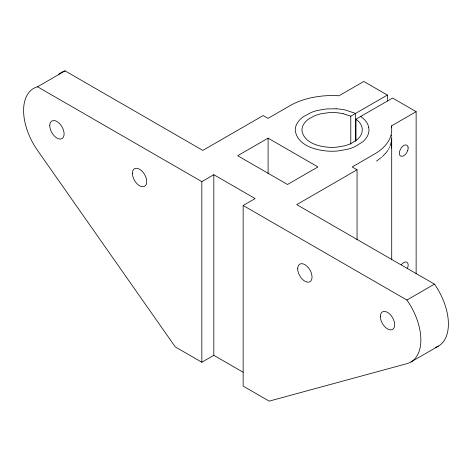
<?xml version="1.0" encoding="UTF-8"?>
<svg xmlns="http://www.w3.org/2000/svg" width="472" height="472" viewBox="0 0 472 472"><rect width="100%" height="100%" fill="white"/><g stroke="black" fill="none" stroke-linecap="round" stroke-linejoin="round"><path stroke-width="0.71" d="M391.63 139.954L391.701 138.986M407.814 150.202L406.882 152.379A6.224 3.593 -60 0 1 402.067 156.303L400.651 156.043A6.148 3.552 -60 0 1 399.424 154.161A6.224 3.593 -60 0 1 399.66 151.064L401.241 147.872L402.834 146.172A6.219 3.587 -60 0 1 405.401 144.957A6.207 3.587 -60 0 1 407.784 146.285L408.05 147.099M390.226 145.748L391.518 140.921L391.63 148.167M389.376 147.642L389.825 146.698M388.344 149.512L388.887 148.586M401.312 264.757L402.067 263.866A6.224 3.593 -60 0 1 406.882 262.237L407.814 263.335A6.219 3.587 -60 0 1 408.144 265.069A6.236 3.599 -60 0 1 407.371 268.391M382.456 156.527L385.736 153.129A58.522 33.783 0 0 0 387.76 150.432M381.541 157.335L376.461 161.1M243.062 372.196L213.822 355.316L201.827 362.236L175.271 346.902L37.536 150.403A48.362 27.919 60 0 1 37.536 86.783L65.083 70.877L202.818 150.403L263.146 115.569L268.007 118.378L290.05 105.651C299.944 100.023 311.196 97.149 322.459 96.022A60.032 34.663 0 0 1 329.149 95.604A59.389 34.291 0 0 1 339.026 95.775L363.818 81.461L387.37 95.061L387.37 100.961M268.096 138.16L237.681 155.719L287.513 184.493L317.927 166.929L268.096 138.16L268.096 173.543M37.536 86.783L201.827 181.637L213.822 174.717L255.14 198.57L243.151 205.491L243.151 386.096L269.182 401.123L406.917 363.664A48.362 27.919 60 0 0 406.917 300.044L243.151 205.491M343.132 113.687L350.79 116.183L387.37 95.061M355.994 140.567L355.994 119.186L392.58 98.064L416.133 111.663L416.133 273.837M391.341 127.44L391.341 125.977L416.133 111.663M357.056 239.817L357.056 169.79L296.729 204.618L434.464 284.138A48.362 27.919 60 0 1 435.172 347.551M406.917 300.044L434.464 284.138M410.953 361.971L438.5 346.064M336.147 108.784L326.471 108.932L317.538 110.436A37.123 21.435 0 0 0 311.538 112.336L303.431 116.643A36.969 21.346 0 0 0 298.469 121.339L296.799 123.947A37.188 21.47 0 0 0 295.726 126.685A36.846 21.275 0 0 0 295.295 130.874C297.767 145.523 315.379 150.196 328.152 151.128A36.869 21.287 0 0 0 337.804 150.981L347.056 149.394A36.969 21.346 0 0 0 355.192 146.526L362.655 141.848A37.123 21.435 0 0 0 365.947 138.385A37.205 21.482 0 0 0 368.555 133.228L368.998 130.455L368.809 127.641M357.056 169.79L352.195 166.976L376.467 152.887A59.324 34.249 0 0 0 382.485 148.296A59.962 34.621 0 0 0 387.164 143.087L388.379 141.246A60.174 34.739 0 0 0 390.904 135.541A59.1 34.12 0 0 0 391.642 131.682A60.263 34.792 0 0 0 391.341 125.977M360.767 116.431L364.602 119.764A37.335 21.559 0 0 1 367.334 123.516A36.969 21.346 0 0 1 368.785 127.664M355.994 119.186L358.714 121.593A30.615 17.676 0 0 1 360.95 124.667A30.208 17.44 0 0 1 362.301 129.198L361.947 132.62A30.503 17.611 0 0 1 357.097 139.712L351.003 143.517A30.308 17.499 0 0 1 344.336 145.866L336.754 147.164A30.19 17.429 0 0 1 328.848 147.288C318.405 146.526 303.992 142.709 301.98 130.72A30.184 17.429 0 0 1 302.086 128.431A30.479 17.6 0 0 1 303.213 125.045L304.576 122.909A30.279 17.482 0 0 1 308.647 119.068L314.045 116.047A30.58 17.659 0 0 1 321.939 113.575L329.474 112.601L335.45 112.625A30.279 17.482 0 0 1 343.079 113.699M391.506 135.145L391.624 136.113M391.695 137.063L391.719 259.901M355.563 141.441L355.563 113.427L345.528 110.082A36.969 21.346 0 0 0 336.105 108.796M350.79 116.183L350.79 144.196M213.822 174.717L213.822 355.316M201.827 181.637L201.827 362.236M408.05 147.087A6.207 3.587 -60 0 1 407.814 150.184M58.675 74.269A48.362 27.919 60 0 1 65.083 70.877M49.766 125.652A10.148 5.859 60 0 0 60.528 139.039A10.148 5.859 60 0 0 60.528 124.691A10.148 5.859 60 0 0 49.766 125.652M132.408 173.366A10.148 5.859 60 0 0 143.169 186.753A10.148 5.859 60 0 0 143.169 172.404A10.148 5.859 60 0 0 132.408 173.366M297.696 268.792A10.148 5.859 60 0 0 308.458 282.179A10.148 5.859 60 0 0 308.458 267.83A10.148 5.859 60 0 0 297.696 268.792M380.338 316.505A10.148 5.859 60 0 0 391.099 329.893A10.148 5.859 60 0 0 391.099 315.544A10.148 5.859 60 0 0 380.338 316.505"/></g></svg>
